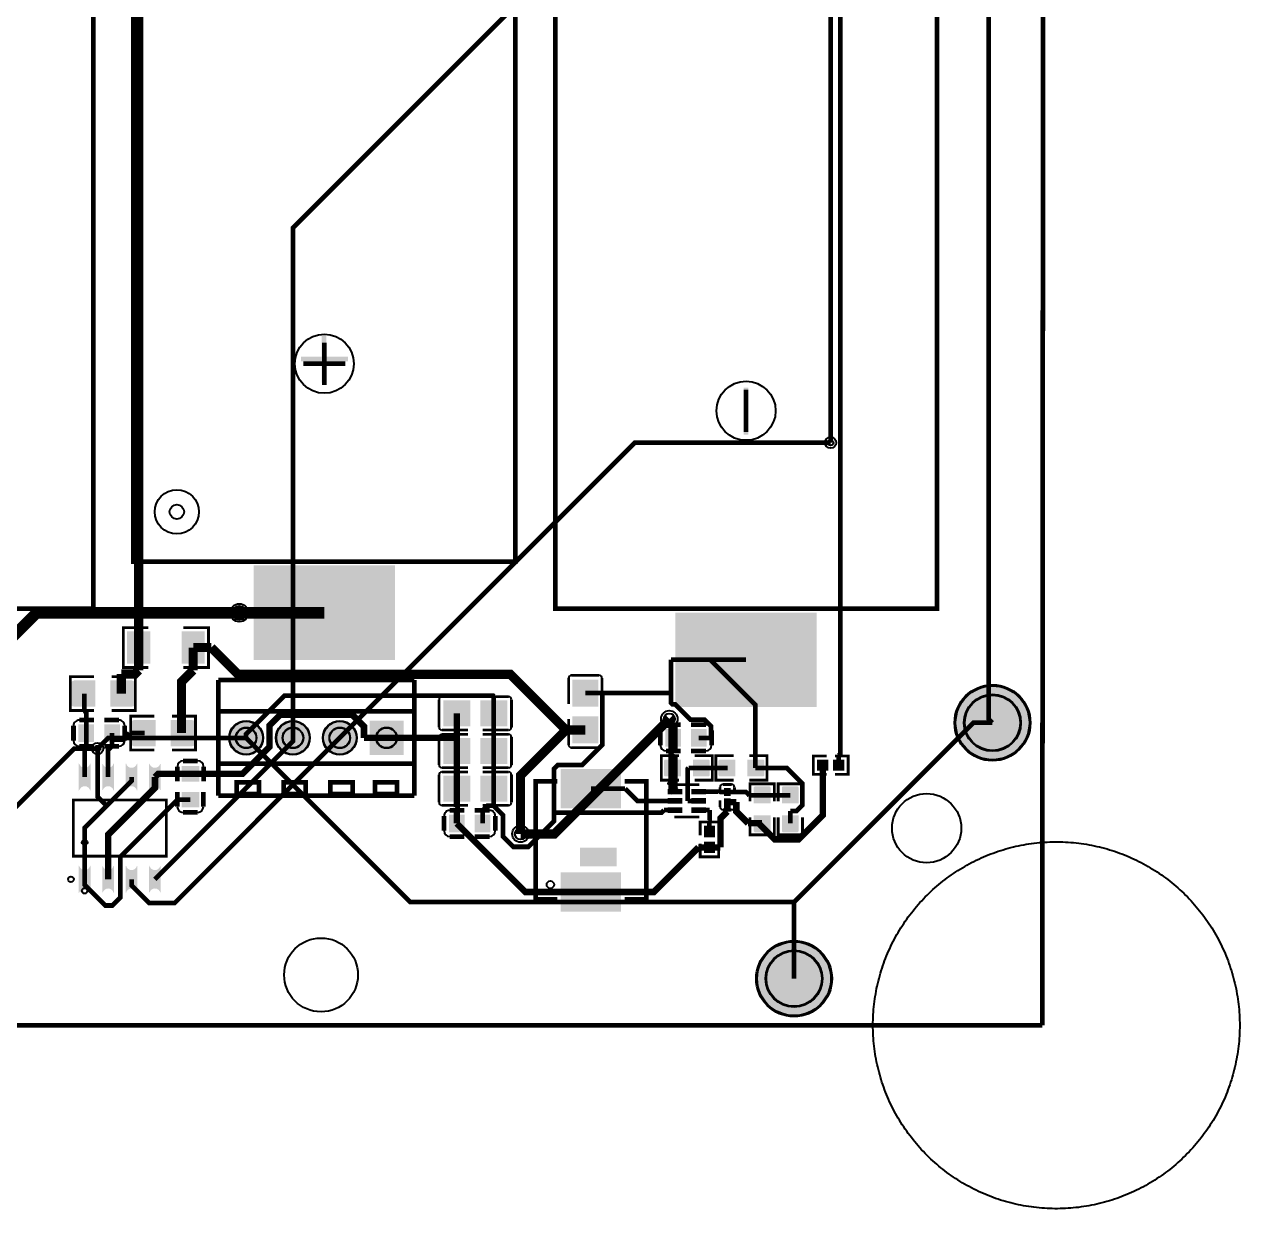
# Model space of a CAD drawing. Header units: millimetres. Extents: x -10 to 89, y -3 to 137.
# Drawn here: x 23.3 to 89.2, y -3.1 to 61.1 of the extents above; entities that cross this region are included whole.
import ezdxf

# ---------------------------------------------------------------- set-up
doc = ezdxf.new("R2010")
doc.units = ezdxf.units.MM
for name, color, linetype, true_color in [('BoardOutLine', 7, 'Continuous', 0xff00ff), ('BottomLayer', 7, 'Continuous', 0x0000ff), ('BottomSolderMaskLayer', 7, 'Continuous', 0xaa00ff), ('Document', 7, 'Continuous', 0xffffff), ('Hole', 7, 'Continuous', 0x222222), ('Multi-Layer', 7, 'Continuous', 0xc0c0c0), ('TopLayer', 7, 'Continuous', 0xff0000), ('TopPasteMaskLayer', 7, 'Continuous', 0x808080), ('TopSilkLayer', 7, 'Continuous', 0xffcc00), ('TopSolderMaskLayer', 7, 'Continuous', 0x800080)]:
    doc.layers.add(name, color=color, linetype=linetype, true_color=true_color)

msp = doc.modelspace()

# ---------------------------------------------------------------- hatches: boundary and pattern name
at = {"layer": 'BottomSolderMaskLayer'}
for points in [[(73.726, 23.256, 1), (77.846, 23.256, 1)], [(34.382, 22.44, 1), (36.232, 22.44, 1)], [(36.922, 22.44, 1), (38.772, 22.44, 1)], [(39.462, 22.44, 1), (41.312, 22.44, 1)], [(43.852, 21.515), (42.002, 21.515), (42.002, 23.365), (43.852, 23.365)], [(62.965, 9.384, 1), (67.085, 9.384, 1)]]:
    msp.add_hatch(color=256, dxfattribs=at).paths.add_polyline_path(points)
at = {"layer": 'Document'}
for points in [[(39.413, 41.702), (39.667, 41.702), (39.667, 44.242), (39.413, 44.242)], [(38.291, 43.106), (38.291, 42.852), (40.831, 42.852), (40.831, 43.106)], [(62.55, 41.425), (62.296, 41.425), (62.296, 38.885), (62.55, 38.885)], [(55.409, 16.481), (53.409, 16.481), (53.409, 15.481), (55.409, 15.481)]]:
    msp.add_hatch(color=256, dxfattribs=at).paths.add_polyline_path(points)
at = {"layer": 'Multi-Layer'}
for points in [[(34.407, 22.44, 1), (36.207, 22.44, 1)], [(36.947, 22.44, 1), (38.747, 22.44, 1)], [(39.487, 22.44, 1), (41.287, 22.44, 1)], [(43.827, 21.54), (42.027, 21.54), (42.027, 23.34), (43.827, 23.34)]]:
    msp.add_hatch(color=256, dxfattribs=at).paths.add_polyline_path(points)
at = {"layer": 'TopLayer'}
for points in [[(43.36, 26.68), (35.74, 26.68), (35.74, 31.76), (43.36, 31.76)], [(58.614, 29.21), (66.234, 29.21), (66.234, 24.13), (58.614, 24.13)], [(30.082, 26.485), (30.082, 28.186), (28.874, 28.186), (28.874, 26.485)], [(31.832, 26.485), (31.832, 28.186), (33.04, 28.186), (33.04, 26.485)], [(27.106, 25.526), (27.106, 24.149), (25.974, 24.149), (25.974, 25.526)], [(27.974, 25.526), (27.974, 24.149), (29.106, 24.149), (29.106, 25.526)], [(54.378, 24.163), (53.028, 24.163), (53.028, 25.573), (54.378, 25.573)], [(47.441, 23.091), (47.441, 24.441), (46.031, 24.441), (46.031, 23.091)], [(48.031, 23.091), (48.031, 24.441), (49.441, 24.441), (49.441, 23.091)], [(26.236, 23.145), (27.036, 23.145), (27.036, 22.245), (26.236, 22.245)], [(27.636, 23.145), (28.436, 23.145), (28.436, 22.245), (27.636, 22.245)], [(30.37, 23.383), (30.37, 22.007), (29.238, 22.007), (29.238, 23.383)], [(31.238, 23.383), (31.238, 22.007), (32.37, 22.007), (32.37, 23.383)], [(54.378, 23.573), (53.028, 23.573), (53.028, 22.163), (54.378, 22.163)], [(58.06, 22.89), (58.86, 22.89), (58.86, 21.99), (58.06, 21.99)], [(59.46, 22.89), (60.26, 22.89), (60.26, 21.99), (59.46, 21.99)], [(47.441, 21.051), (47.441, 22.401), (46.031, 22.401), (46.031, 21.051)], [(48.031, 21.051), (48.031, 22.401), (49.441, 22.401), (49.441, 21.051)], [(58.861, 20.376), (58.861, 21.24), (58.055, 21.24), (58.055, 20.376)], [(59.561, 20.376), (59.561, 21.24), (60.367, 21.24), (60.367, 20.376)], [(61.819, 20.376), (61.819, 21.24), (61.013, 21.24), (61.013, 20.376)], [(62.519, 20.376), (62.519, 21.24), (63.326, 21.24), (63.326, 20.376)], [(66.864, 20.691), (66.864, 21.231), (66.298, 21.231), (66.298, 20.691)], [(67.164, 20.691), (67.164, 21.231), (67.73, 21.231), (67.73, 20.691)], [(26.847, 21.045, -0.785398), (26.259, 21.045), (26.259, 19.588, -0.785398), (26.847, 19.588)], [(28.117, 21.045, -0.785398), (27.529, 21.045), (27.529, 19.588, -0.785398), (28.117, 19.588)], [(29.387, 21.045, -0.785398), (28.799, 21.045), (28.799, 19.588, -0.785398), (29.387, 19.588)], [(30.657, 21.045, -0.785398), (30.069, 21.045), (30.069, 19.588, -0.785398), (30.657, 19.588)], [(32.733, 20.888), (32.733, 20.088), (31.833, 20.088), (31.833, 20.888)], [(55.609, 20.731), (55.609, 18.631), (52.409, 18.631), (52.409, 20.731)], [(47.441, 19.011), (47.441, 20.361), (46.031, 20.361), (46.031, 19.011)], [(48.031, 19.011), (48.031, 20.361), (49.441, 20.361), (49.441, 19.011)], [(32.733, 19.488), (32.733, 18.688), (31.833, 18.688), (31.833, 19.488)], [(58.911, 19.663), (58.911, 19.383), (58.231, 19.383), (58.231, 19.663)], [(58.911, 19.163), (58.911, 18.883), (58.231, 18.883), (58.231, 19.163)], [(60.191, 19.663), (60.191, 19.383), (59.511, 19.383), (59.511, 19.663)], [(60.191, 19.163), (60.191, 18.883), (59.511, 18.883), (59.511, 19.163)], [(61.566, 19.317), (61.242, 19.317), (61.242, 19.685), (61.566, 19.685)], [(61.566, 19.137), (61.242, 19.137), (61.242, 18.769), (61.566, 18.769)], [(63.723, 18.914), (62.859, 18.914), (62.859, 19.72), (63.723, 19.72)], [(64.389, 18.914), (65.253, 18.914), (65.253, 19.72), (64.389, 19.72)], [(58.911, 18.663), (58.911, 18.383), (58.231, 18.383), (58.231, 18.663)], [(60.191, 18.663), (60.191, 18.383), (59.511, 18.383), (59.511, 18.663)], [(46.33, 18.249), (47.13, 18.249), (47.13, 17.349), (46.33, 17.349)], [(47.73, 18.249), (48.53, 18.249), (48.53, 17.349), (47.73, 17.349)], [(63.723, 18.214), (62.859, 18.214), (62.859, 17.408), (63.723, 17.408)], [(64.389, 18.214), (65.253, 18.214), (65.253, 17.408), (64.389, 17.408)], [(60.705, 17.648), (60.705, 17.082), (60.165, 17.082), (60.165, 17.648)], [(60.705, 16.782), (60.705, 16.216), (60.165, 16.216), (60.165, 16.782)], [(26.847, 15.5, -0.785398), (26.259, 15.5), (26.259, 14.043, -0.785398), (26.847, 14.043)], [(28.117, 15.5, -0.785398), (27.529, 15.5), (27.529, 14.043, -0.785398), (28.117, 14.043)], [(29.387, 15.5, -0.785398), (28.799, 15.5), (28.799, 14.043, -0.785398), (29.387, 14.043)], [(30.657, 15.5, -0.785398), (30.069, 15.5), (30.069, 14.043, -0.785398), (30.657, 14.043)], [(55.609, 15.131), (55.609, 13.031), (52.409, 13.031), (52.409, 15.131)]]:
    msp.add_hatch(color=256, dxfattribs=at).paths.add_polyline_path(points)
at = {"layer": 'TopPasteMaskLayer'}
for points in [[(43.36, 26.68), (35.74, 26.68), (35.74, 31.76), (43.36, 31.76)], [(58.614, 29.21), (66.234, 29.21), (66.234, 24.13), (58.614, 24.13)], [(30.082, 26.585), (30.082, 26.947), (29.982, 27.047), (29.771, 27.047), (29.671, 27.147), (29.671, 27.525), (29.771, 27.625), (29.982, 27.625), (30.082, 27.725), (30.082, 28.086), (29.982, 28.186), (28.974, 28.186), (28.874, 28.086), (28.874, 26.585), (28.974, 26.485), (29.982, 26.485)], [(31.832, 26.585), (31.832, 26.947), (31.932, 27.047), (32.143, 27.047), (32.243, 27.147), (32.243, 27.525), (32.143, 27.625), (31.932, 27.625), (31.832, 27.725), (31.832, 28.086), (31.932, 28.186), (32.94, 28.186), (33.04, 28.086), (33.04, 26.585), (32.94, 26.485), (31.932, 26.485)], [(27.09, 25.477), (27.09, 25.057), (26.645, 25.057), (26.645, 24.607), (27.085, 24.607), (27.09, 24.197), (27.04, 24.147), (25.89, 24.147), (25.84, 24.197), (25.84, 25.477), (25.89, 25.527), (27.04, 25.527)], [(29.24, 25.477), (29.24, 24.197), (29.19, 24.147), (28.04, 24.147), (27.99, 24.197), (27.985, 24.607), (28.435, 24.607), (28.435, 25.057), (27.995, 25.057), (27.99, 25.477), (28.04, 25.527), (29.19, 25.527)], [(53.063, 25.573), (54.343, 25.573), (54.393, 25.523), (54.393, 24.373), (54.343, 24.323), (53.933, 24.318), (53.933, 24.768), (53.483, 24.768), (53.483, 24.328), (53.063, 24.323), (53.013, 24.373), (53.013, 25.523)], [(46.031, 23.126), (46.031, 24.406), (46.081, 24.456), (47.231, 24.456), (47.281, 24.406), (47.286, 23.996), (46.836, 23.996), (46.836, 23.546), (47.276, 23.546), (47.281, 23.126), (47.231, 23.076), (46.081, 23.076)], [(49.441, 24.406), (49.441, 23.126), (49.391, 23.076), (48.241, 23.076), (48.191, 23.126), (48.186, 23.536), (48.636, 23.536), (48.636, 23.986), (48.196, 23.986), (48.191, 24.406), (48.241, 24.456), (49.391, 24.456)], [(26.236, 23.145), (27.036, 23.145), (27.036, 22.245), (26.236, 22.245)], [(27.636, 23.145), (28.436, 23.145), (28.436, 22.245), (27.636, 22.245)], [(30.354, 23.335), (30.354, 22.915), (29.909, 22.915), (29.909, 22.465), (30.349, 22.465), (30.354, 22.055), (30.304, 22.005), (29.154, 22.005), (29.104, 22.055), (29.104, 23.335), (29.154, 23.385), (30.304, 23.385)], [(32.504, 23.335), (32.504, 22.055), (32.454, 22.005), (31.304, 22.005), (31.254, 22.055), (31.249, 22.465), (31.699, 22.465), (31.699, 22.915), (31.259, 22.915), (31.254, 23.335), (31.304, 23.385), (32.454, 23.385)], [(54.343, 22.163), (53.063, 22.163), (53.013, 22.213), (53.013, 23.363), (53.063, 23.413), (53.473, 23.418), (53.473, 22.968), (53.923, 22.968), (53.923, 23.408), (54.343, 23.413), (54.393, 23.363), (54.393, 22.213)], [(46.031, 21.086), (46.031, 22.366), (46.081, 22.416), (47.231, 22.416), (47.281, 22.366), (47.286, 21.956), (46.836, 21.956), (46.836, 21.506), (47.276, 21.506), (47.281, 21.086), (47.231, 21.036), (46.081, 21.036)], [(49.441, 22.366), (49.441, 21.086), (49.391, 21.036), (48.241, 21.036), (48.191, 21.086), (48.186, 21.496), (48.636, 21.496), (48.636, 21.946), (48.196, 21.946), (48.191, 22.366), (48.241, 22.416), (49.391, 22.416)], [(58.06, 22.89), (58.86, 22.89), (58.86, 21.99), (58.06, 21.99)], [(59.46, 22.89), (60.26, 22.89), (60.26, 21.99), (59.46, 21.99)], [(58.016, 20.358), (58.816, 20.358), (58.866, 20.408), (58.866, 20.636), (58.496, 20.636), (58.496, 20.966), (58.866, 20.966), (58.866, 21.208), (58.816, 21.258), (58.016, 21.258), (57.966, 21.208), (57.966, 20.408)], [(60.406, 21.258), (59.606, 21.258), (59.556, 21.208), (59.556, 20.98), (59.926, 20.98), (59.926, 20.65), (59.556, 20.65), (59.556, 20.408), (59.606, 20.358), (60.406, 20.358), (60.456, 20.408), (60.456, 21.208)], [(60.974, 20.358), (61.774, 20.358), (61.824, 20.408), (61.824, 20.636), (61.454, 20.636), (61.454, 20.966), (61.824, 20.966), (61.824, 21.208), (61.774, 21.258), (60.974, 21.258), (60.924, 21.208), (60.924, 20.408)], [(63.364, 21.258), (62.564, 21.258), (62.514, 21.208), (62.514, 20.98), (62.884, 20.98), (62.884, 20.65), (62.514, 20.65), (62.514, 20.408), (62.564, 20.358), (63.364, 20.358), (63.414, 20.408), (63.414, 21.208)], [(66.879, 20.731), (66.879, 21.191), (66.839, 21.231), (66.338, 21.231), (66.298, 21.191), (66.298, 20.731), (66.338, 20.691), (66.839, 20.691)], [(67.149, 20.731), (67.149, 21.191), (67.189, 21.231), (67.69, 21.231), (67.73, 21.191), (67.73, 20.731), (67.69, 20.691), (67.189, 20.691)], [(26.847, 21.045, -0.785398), (26.259, 21.045), (26.259, 19.588, -0.785398), (26.847, 19.588)], [(28.117, 21.045, -0.785398), (27.529, 21.045), (27.529, 19.588, -0.785398), (28.117, 19.588)], [(29.387, 21.045, -0.785398), (28.799, 21.045), (28.799, 19.588, -0.785398), (29.387, 19.588)], [(30.657, 21.045, -0.785398), (30.069, 21.045), (30.069, 19.588, -0.785398), (30.657, 19.588)], [(32.733, 20.888), (32.733, 20.088), (31.833, 20.088), (31.833, 20.888)], [(55.609, 20.731), (55.609, 18.631), (52.409, 18.631), (52.409, 20.731)], [(46.031, 19.046), (46.031, 20.326), (46.081, 20.376), (47.231, 20.376), (47.281, 20.326), (47.286, 19.916), (46.836, 19.916), (46.836, 19.466), (47.276, 19.466), (47.281, 19.046), (47.231, 18.996), (46.081, 18.996)], [(49.441, 20.326), (49.441, 19.046), (49.391, 18.996), (48.241, 18.996), (48.191, 19.046), (48.186, 19.456), (48.636, 19.456), (48.636, 19.906), (48.196, 19.906), (48.191, 20.326), (48.241, 20.376), (49.391, 20.376)], [(62.841, 19.759), (62.841, 18.959), (62.891, 18.909), (63.119, 18.909), (63.119, 19.279), (63.449, 19.279), (63.449, 18.909), (63.691, 18.909), (63.741, 18.959), (63.741, 19.759), (63.691, 19.809), (62.891, 19.809)], [(64.371, 19.759), (64.371, 18.959), (64.421, 18.909), (64.649, 18.909), (64.649, 19.279), (64.979, 19.279), (64.979, 18.909), (65.221, 18.909), (65.271, 18.959), (65.271, 19.759), (65.221, 19.809), (64.421, 19.809)], [(32.733, 19.488), (32.733, 18.688), (31.833, 18.688), (31.833, 19.488)], [(58.911, 19.663), (58.911, 19.383), (58.231, 19.383), (58.231, 19.663)], [(58.911, 19.163), (58.911, 18.883), (58.231, 18.883), (58.231, 19.163)], [(60.191, 19.663), (60.191, 19.383), (59.511, 19.383), (59.511, 19.663)], [(60.191, 19.163), (60.191, 18.883), (59.511, 18.883), (59.511, 19.163)], [(61.542, 19.308), (61.266, 19.308), (61.242, 19.332), (61.242, 19.661), (61.266, 19.685), (61.542, 19.685), (61.566, 19.661), (61.566, 19.332)], [(61.542, 19.146), (61.266, 19.146), (61.242, 19.122), (61.242, 18.793), (61.266, 18.769), (61.542, 18.769), (61.566, 18.793), (61.566, 19.122)], [(58.911, 18.663), (58.911, 18.383), (58.231, 18.383), (58.231, 18.663)], [(60.191, 18.663), (60.191, 18.383), (59.511, 18.383), (59.511, 18.663)], [(46.33, 18.249), (47.13, 18.249), (47.13, 17.349), (46.33, 17.349)], [(47.73, 18.249), (48.53, 18.249), (48.53, 17.349), (47.73, 17.349)], [(63.741, 17.369), (63.741, 18.169), (63.691, 18.219), (63.463, 18.219), (63.463, 17.849), (63.133, 17.849), (63.133, 18.219), (62.891, 18.219), (62.841, 18.169), (62.841, 17.369), (62.891, 17.319), (63.691, 17.319)], [(65.271, 17.369), (65.271, 18.169), (65.221, 18.219), (64.993, 18.219), (64.993, 17.849), (64.663, 17.849), (64.663, 18.219), (64.421, 18.219), (64.371, 18.169), (64.371, 17.369), (64.421, 17.319), (65.221, 17.319)], [(60.705, 17.648), (60.705, 17.082), (60.165, 17.082), (60.165, 17.648)], [(60.205, 17.067), (60.665, 17.067), (60.705, 17.107), (60.705, 17.608), (60.665, 17.648), (60.205, 17.648), (60.165, 17.608), (60.165, 17.107), (60.205, 17.067)], [(60.205, 16.797), (60.665, 16.797), (60.705, 16.757), (60.705, 16.256), (60.665, 16.216), (60.205, 16.216), (60.165, 16.256), (60.165, 16.757), (60.205, 16.797)], [(60.705, 16.782), (60.705, 16.216), (60.165, 16.216), (60.165, 16.782)], [(26.847, 15.5, -0.785398), (26.259, 15.5), (26.259, 14.043, -0.785398), (26.847, 14.043)], [(28.117, 15.5, -0.785398), (27.529, 15.5), (27.529, 14.043, -0.785398), (28.117, 14.043)], [(29.387, 15.5, -0.785398), (28.799, 15.5), (28.799, 14.043, -0.785398), (29.387, 14.043)], [(30.657, 15.5, -0.785398), (30.069, 15.5), (30.069, 14.043, -0.785398), (30.657, 14.043)], [(55.609, 15.131), (55.609, 13.031), (52.409, 13.031), (52.409, 15.131)]]:
    msp.add_hatch(color=256, dxfattribs=at).paths.add_polyline_path(points)
at = {"layer": 'TopSilkLayer'}
msp.add_hatch(color=256, dxfattribs=at).paths.add_polyline_path([(55.409, 16.481), (53.409, 16.481), (53.409, 15.481), (55.409, 15.481)])
at = {"layer": 'TopSolderMaskLayer'}
for points in [[(43.386, 26.654), (35.715, 26.654), (35.715, 31.785), (43.386, 31.785)], [(58.589, 29.235), (66.259, 29.235), (66.259, 24.104), (58.589, 24.104)], [(30.107, 26.46), (30.107, 28.212), (28.849, 28.212), (28.849, 26.46)], [(31.807, 26.46), (31.807, 28.212), (33.065, 28.212), (33.065, 26.46)], [(27.132, 25.551), (27.132, 24.123), (25.948, 24.123), (25.948, 25.551)], [(27.948, 25.551), (27.948, 24.123), (29.132, 24.123), (29.132, 25.551)], [(54.402, 24.136), (53.004, 24.136), (53.004, 25.6), (54.402, 25.6)], [(73.726, 23.256, 1), (77.846, 23.256, 1)], [(47.466, 23.066), (47.466, 24.466), (46.006, 24.466), (46.006, 23.066)], [(48.006, 23.066), (48.006, 24.466), (49.466, 24.466), (49.466, 23.066)], [(26.211, 23.17), (27.061, 23.17), (27.061, 22.22), (26.211, 22.22)], [(27.611, 23.17), (28.461, 23.17), (28.461, 22.22), (27.611, 22.22)], [(30.396, 23.409), (30.396, 21.981), (29.212, 21.981), (29.212, 23.409)], [(31.212, 23.409), (31.212, 21.981), (32.396, 21.981), (32.396, 23.409)], [(34.382, 22.44, 1), (36.232, 22.44, 1)], [(36.922, 22.44, 1), (38.772, 22.44, 1)], [(39.462, 22.44, 1), (41.312, 22.44, 1)], [(43.852, 21.515), (42.002, 21.515), (42.002, 23.365), (43.852, 23.365)], [(54.402, 23.6), (53.004, 23.6), (53.004, 22.136), (54.402, 22.136)], [(47.466, 21.026), (47.466, 22.426), (46.006, 22.426), (46.006, 21.026)], [(48.006, 21.026), (48.006, 22.426), (49.466, 22.426), (49.466, 21.026)], [(58.035, 22.915), (58.885, 22.915), (58.885, 21.965), (58.035, 21.965)], [(59.435, 22.915), (60.285, 22.915), (60.285, 21.965), (59.435, 21.965)], [(58.886, 20.351), (58.886, 21.265), (58.029, 21.265), (58.029, 20.351)], [(59.536, 20.351), (59.536, 21.265), (60.393, 21.265), (60.393, 20.351)], [(61.844, 20.351), (61.844, 21.265), (60.987, 21.265), (60.987, 20.351)], [(62.494, 20.351), (62.494, 21.265), (63.351, 21.265), (63.351, 20.351)], [(66.889, 20.666), (66.889, 21.256), (66.273, 21.256), (66.273, 20.666)], [(67.139, 20.666), (67.139, 21.256), (67.755, 21.256), (67.755, 20.666)], [(26.872, 21.063, -0.785398), (26.233, 21.063), (26.233, 19.57, -0.785398), (26.872, 19.57)], [(28.142, 21.063, -0.785398), (27.503, 21.063), (27.503, 19.57, -0.785398), (28.142, 19.57)], [(29.412, 21.063, -0.785398), (28.773, 21.063), (28.773, 19.57, -0.785398), (29.412, 19.57)], [(30.682, 21.063, -0.785398), (30.043, 21.063), (30.043, 19.57, -0.785398), (30.682, 19.57)], [(32.762, 20.911), (32.762, 20.065), (31.804, 20.065), (31.804, 20.911)], [(55.648, 20.748), (55.648, 18.614), (52.37, 18.614), (52.37, 20.748)], [(47.466, 18.986), (47.466, 20.386), (46.006, 20.386), (46.006, 18.986)], [(48.006, 18.986), (48.006, 20.386), (49.466, 20.386), (49.466, 18.986)], [(32.762, 19.511), (32.762, 18.665), (31.804, 18.665), (31.804, 19.511)], [(58.973, 19.674), (58.973, 19.373), (58.169, 19.373), (58.169, 19.674)], [(58.973, 19.173), (58.973, 18.873), (58.169, 18.873), (58.169, 19.173)], [(60.253, 19.674), (60.253, 19.373), (59.449, 19.373), (59.449, 19.674)], [(60.253, 19.173), (60.253, 18.873), (59.449, 18.873), (59.449, 19.173)], [(61.588, 19.288), (61.22, 19.288), (61.22, 19.714), (61.588, 19.714)], [(61.588, 19.166), (61.22, 19.166), (61.22, 18.74), (61.588, 18.74)], [(63.75, 18.89), (62.832, 18.89), (62.832, 19.744), (63.75, 19.744)], [(64.362, 18.89), (65.28, 18.89), (65.28, 19.744), (64.362, 19.744)], [(58.973, 18.674), (58.973, 18.373), (58.169, 18.373), (58.169, 18.674)], [(60.253, 18.674), (60.253, 18.373), (59.449, 18.373), (59.449, 18.674)], [(46.305, 18.274), (47.155, 18.274), (47.155, 17.324), (46.305, 17.324)], [(47.705, 18.274), (48.555, 18.274), (48.555, 17.324), (47.705, 17.324)], [(63.75, 18.238), (62.832, 18.238), (62.832, 17.384), (63.75, 17.384)], [(64.362, 18.238), (65.28, 18.238), (65.28, 17.384), (64.362, 17.384)], [(60.729, 17.674), (60.729, 17.055), (60.141, 17.055), (60.141, 17.674)], [(60.729, 16.809), (60.729, 16.19), (60.141, 16.19), (60.141, 16.809)], [(26.872, 15.518, -0.785398), (26.233, 15.518), (26.233, 14.025, -0.785398), (26.872, 14.025)], [(28.142, 15.518, -0.785398), (27.503, 15.518), (27.503, 14.025, -0.785398), (28.142, 14.025)], [(29.412, 15.518, -0.785398), (28.773, 15.518), (28.773, 14.025, -0.785398), (29.412, 14.025)], [(30.682, 15.518, -0.785398), (30.043, 15.518), (30.043, 14.025, -0.785398), (30.682, 14.025)], [(55.648, 15.148), (55.648, 13.014), (52.37, 13.014), (52.37, 15.148)], [(62.965, 9.384, 1), (67.085, 9.384, 1)]]:
    msp.add_hatch(color=256, dxfattribs=at).paths.add_polyline_path(points)

# ---------------------------------------------------------------- linework, layer by layer
at = {"layer": 'BoardOutLine', "const_width": 0.254}
for points in [[(78.486, 6.858), (0.254, 6.858), (0.102, 136.782)], [(78.591, 136.68), (78.486, 6.858)]]:
    msp.add_lwpolyline(points, dxfattribs=at)
at = {"layer": 'BottomLayer'}
for points, const_width in [([(37.847, 22.44), (37.847, 50.089), (71.93, 84.172)], 0.254), ([(67.006, 38.443), (56.39, 38.443), (40.387, 22.44)], 0.254), ([(21.197, 26.47), (23.948, 29.22), (34.939, 29.22)], 0.62), ([(50.19, 17.229), (52.021, 17.229), (58.26, 23.467)], 0.5), ([(75.786, 23.256), (74.749, 23.256), (65.025, 13.532)], 0.254), ([(35.307, 22.44), (27.829, 22.44), (27.251, 21.861)], 0.254), ([(35.307, 22.44), (44.215, 13.532), (65.025, 13.532)], 0.254), ([(27.251, 21.861), (25.993, 21.861), (15.498, 11.367)], 0.254), ([(65.025, 13.532), (65.025, 9.384)], 0.254)]:
    msp.add_lwpolyline(points, dxfattribs=dict(at, const_width=const_width))
at = {"layer": 'BottomSolderMaskLayer'}
for centre, radius in [((75.786, 23.256), 2.06), ((75.786, 23.256), 1.545), ((35.307, 22.44), 0.925), ((37.847, 22.44), 0.925), ((40.387, 22.44), 0.925), ((35.307, 22.44), 0.566), ((37.847, 22.44), 0.566), ((40.387, 22.44), 0.566), ((42.927, 22.44), 0.566), ((65.025, 9.384), 2.06), ((65.025, 9.384), 1.545)]:
    msp.add_circle(centre, radius, dxfattribs=at)
at = {"layer": 'Document'}
for centre, radius in [((31.55, 34.693), 0.393), ((51.809, 14.481), 0.2), ((26.553, 14.144), 0.15)]:
    msp.add_circle(centre, radius, dxfattribs=at)
for centre in [(58.261, 19.973), (58.449, 19.531)]:
    msp.add_arc(centre, 0.0749, 359.92543, 354.82977, dxfattribs=at)
at = {"layer": 'Hole'}
for centre, radius in [((67.006, 38.443), 0.153), ((34.939, 29.22), 0.375), ((58.26, 23.467), 0.3), ((27.251, 21.862), 0.153), ((50.19, 17.229), 0.3)]:
    msp.add_circle(centre, radius, dxfattribs=at)
at = {"layer": 'Multi-Layer'}
msp.add_lwpolyline([(69.304, 7.004), (69.307, 7.147), (69.312, 7.289), (69.32, 7.432), (69.329, 7.574), (69.34, 7.716), (69.353, 7.858), (69.369, 8), (69.386, 8.142), (69.406, 8.283), (69.427, 8.424), (69.451, 8.565), (69.476, 8.705), (69.504, 8.845), (69.533, 8.985), (69.565, 9.124), (69.598, 9.263), (69.634, 9.401), (69.671, 9.538), (69.71, 9.676), (69.752, 9.812), (69.795, 9.948), (69.841, 10.083), (69.888, 10.218), (69.937, 10.352), (69.988, 10.485), (70.041, 10.617), (70.096, 10.749), (70.153, 10.88), (70.211, 11.01), (70.272, 11.139), (70.334, 11.268), (70.398, 11.395), (70.464, 11.522), (70.532, 11.647), (70.602, 11.772), (70.673, 11.895), (70.746, 12.018), (70.821, 12.139), (70.898, 12.259), (70.976, 12.379), (71.056, 12.497), (71.138, 12.614), (71.221, 12.729), (71.306, 12.844), (71.393, 12.957), (71.481, 13.069), (71.571, 13.18), (71.663, 13.29), (71.756, 13.398), (71.85, 13.505), (71.946, 13.61), (72.044, 13.714), (72.143, 13.817), (72.244, 13.918), (72.346, 14.018), (72.449, 14.116), (72.554, 14.213), (72.66, 14.308), (72.767, 14.402), (72.876, 14.494), (72.987, 14.584), (73.098, 14.673), (73.211, 14.761), (73.325, 14.847), (73.44, 14.931), (73.556, 15.013), (73.674, 15.094), (73.793, 15.173), (73.913, 15.251), (74.033, 15.326), (74.155, 15.4), (74.279, 15.472), (74.403, 15.543), (74.528, 15.611), (74.654, 15.678), (74.781, 15.743), (74.909, 15.806), (75.037, 15.868), (75.167, 15.927), (75.298, 15.985), (75.429, 16.041), (75.561, 16.094), (75.694, 16.146), (75.828, 16.196), (75.962, 16.245), (76.097, 16.291), (76.233, 16.335), (76.369, 16.377), (76.506, 16.418), (76.643, 16.456), (76.781, 16.492), (76.919, 16.527), (77.058, 16.559), (77.198, 16.589), (77.338, 16.618), (77.478, 16.644), (77.618, 16.669), (77.759, 16.691), (77.9, 16.711), (78.042, 16.73), (78.184, 16.746), (78.326, 16.76), (78.468, 16.772), (78.61, 16.783), (78.752, 16.791), (78.895, 16.797), (79.038, 16.801), (79.18, 16.803), (79.323, 16.803), (79.466, 16.801), (79.608, 16.797), (79.751, 16.79), (79.893, 16.782), (80.035, 16.772), (80.178, 16.76), (80.319, 16.745), (80.461, 16.729), (80.603, 16.71), (80.744, 16.69), (80.885, 16.668), (81.025, 16.643), (81.165, 16.617), (81.305, 16.588), (81.445, 16.558), (81.584, 16.525), (81.722, 16.491), (81.86, 16.454), (81.997, 16.416), (82.134, 16.375), (82.27, 16.333), (82.406, 16.289), (82.541, 16.242), (82.675, 16.194), (82.809, 16.144), (82.942, 16.092), (83.074, 16.038), (83.205, 15.982), (83.335, 15.924), (83.465, 15.865), (83.594, 15.803), (83.722, 15.74), (83.849, 15.675), (83.975, 15.608), (84.1, 15.54), (84.224, 15.469), (84.347, 15.397), (84.469, 15.323), (84.59, 15.247), (84.709, 15.17), (84.828, 15.09), (84.946, 15.009), (85.062, 14.927), (85.177, 14.843), (85.291, 14.757), (85.404, 14.669), (85.515, 14.58), (85.625, 14.49), (85.734, 14.397), (85.841, 14.303), (85.948, 14.208), (86.052, 14.111), (86.156, 14.013), (86.258, 13.913), (86.358, 13.812), (86.457, 13.709), (86.555, 13.605), (86.651, 13.499), (86.745, 13.393), (86.838, 13.284), (86.93, 13.175), (87.019, 13.064), (87.108, 12.952), (87.194, 12.839), (87.279, 12.724), (87.363, 12.608), (87.444, 12.491), (87.524, 12.373), (87.602, 12.254), (87.679, 12.133), (87.754, 12.012), (87.827, 11.889), (87.898, 11.766), (87.968, 11.641), (88.035, 11.516), (88.101, 11.389), (88.165, 11.262), (88.228, 11.133), (88.288, 11.004), (88.347, 10.874), (88.403, 10.743), (88.458, 10.611), (88.511, 10.479), (88.562, 10.345), (88.611, 10.212), (88.658, 10.077), (88.703, 9.942), (88.747, 9.806), (88.788, 9.669), (88.827, 9.532), (88.865, 9.394), (88.9, 9.256), (88.933, 9.117), (88.965, 8.978), (88.994, 8.839), (89.022, 8.699), (89.047, 8.558), (89.07, 8.417), (89.092, 8.276), (89.111, 8.135), (89.128, 7.993), (89.144, 7.852), (89.157, 7.71), (89.168, 7.567), (89.177, 7.425), (89.184, 7.282), (89.189, 7.14), (89.192, 6.997), (89.193, 6.855), (89.192, 6.712), (89.189, 6.569), (89.184, 6.427), (89.177, 6.284), (89.168, 6.142), (89.156, 6), (89.143, 5.858), (89.128, 5.716), (89.11, 5.574), (89.091, 5.433), (89.069, 5.292), (89.046, 5.151), (89.02, 5.011), (88.993, 4.871), (88.963, 4.731), (88.932, 4.592), (88.898, 4.453), (88.863, 4.315), (88.825, 4.177), (88.786, 4.04), (88.745, 3.904), (88.701, 3.768), (88.656, 3.633), (88.609, 3.498), (88.559, 3.364), (88.508, 3.231), (88.455, 3.098), (88.401, 2.967), (88.344, 2.836), (88.285, 2.706), (88.225, 2.577), (88.162, 2.448), (88.098, 2.321), (88.032, 2.194), (87.964, 2.069), (87.895, 1.944), (87.823, 1.821), (87.75, 1.698), (87.675, 1.577), (87.599, 1.457), (87.52, 1.337), (87.44, 1.219), (87.359, 1.102), (87.275, 0.987), (87.19, 0.872), (87.103, 0.759), (87.015, 0.647), (86.925, 0.536), (86.834, 0.426), (86.741, 0.318), (86.646, 0.211), (86.55, 0.106), (86.452, 0.002), (86.353, -0.101), (86.253, -0.202), (86.151, -0.302), (86.047, -0.4), (85.943, -0.497), (85.836, -0.592), (85.729, -0.686), (85.62, -0.778), (85.51, -0.869), (85.398, -0.958), (85.286, -1.045), (85.172, -1.131), (85.056, -1.215), (84.94, -1.297), (84.822, -1.378), (84.704, -1.457), (84.584, -1.535), (84.463, -1.61), (84.341, -1.684), (84.218, -1.757), (84.094, -1.827), (83.969, -1.896), (83.843, -1.962), (83.716, -2.027), (83.588, -2.091), (83.459, -2.152), (83.329, -2.211), (83.199, -2.269), (83.067, -2.325), (82.935, -2.379), (82.802, -2.43), (82.669, -2.48), (82.534, -2.529), (82.399, -2.575), (82.264, -2.619), (82.128, -2.661), (81.991, -2.702), (81.853, -2.74), (81.715, -2.776), (81.577, -2.811), (81.438, -2.843), (81.299, -2.874), (81.159, -2.902), (81.019, -2.928), (80.878, -2.953), (80.737, -2.975), (80.596, -2.995), (80.454, -3.014), (80.313, -3.03), (80.171, -3.044), (80.029, -3.057), (79.886, -3.067), (79.744, -3.075), (79.601, -3.081), (79.459, -3.085), (79.316, -3.087), (79.173, -3.087), (79.031, -3.085), (78.888, -3.081), (78.746, -3.075), (78.603, -3.066), (78.461, -3.056), (78.319, -3.044), (78.177, -3.029), (78.035, -3.013), (77.894, -2.995), (77.753, -2.974), (77.612, -2.952), (77.471, -2.927), (77.331, -2.901), (77.191, -2.872), (77.052, -2.842), (76.913, -2.809), (76.774, -2.775), (76.636, -2.738), (76.499, -2.7), (76.362, -2.659), (76.226, -2.617), (76.09, -2.573), (75.955, -2.526), (75.821, -2.478), (75.688, -2.428), (75.555, -2.376), (75.423, -2.322), (75.291, -2.266), (75.161, -2.209), (75.031, -2.149), (74.903, -2.088), (74.775, -2.024), (74.648, -1.959), (74.522, -1.892), (74.397, -1.824), (74.273, -1.753), (74.15, -1.681), (74.028, -1.607), (73.907, -1.531), (73.787, -1.454), (73.668, -1.374), (73.551, -1.294), (73.434, -1.211), (73.319, -1.127), (73.205, -1.041), (73.093, -0.953), (72.981, -0.864), (72.871, -0.774), (72.762, -0.681), (72.655, -0.588), (72.549, -0.492), (72.444, -0.395), (72.341, -0.297), (72.239, -0.197), (72.138, -0.096), (72.039, 0.007), (71.942, 0.111), (71.846, 0.216), (71.751, 0.323), (71.658, 0.432), (71.567, 0.541), (71.477, 0.652), (71.389, 0.764), (71.302, 0.877), (71.217, 0.992), (71.134, 1.108), (71.052, 1.225), (70.972, 1.343), (70.894, 1.462), (70.817, 1.583), (70.743, 1.704), (70.67, 1.827), (70.598, 1.95), (70.529, 2.075), (70.461, 2.2), (70.395, 2.327), (70.331, 2.454), (70.269, 2.583), (70.208, 2.712), (70.15, 2.842), (70.093, 2.973), (70.038, 3.105), (69.986, 3.237), (69.935, 3.37), (69.885, 3.504), (69.838, 3.639), (69.793, 3.774), (69.75, 3.91), (69.709, 4.047), (69.669, 4.184), (69.632, 4.322), (69.596, 4.46), (69.563, 4.599), (69.532, 4.738), (69.502, 4.877), (69.475, 5.017), (69.449, 5.158), (69.426, 5.298), (69.405, 5.44), (69.385, 5.581), (69.368, 5.723), (69.353, 5.864), (69.34, 6.006), (69.328, 6.149), (69.319, 6.291), (69.312, 6.433), (69.307, 6.576), (69.304, 6.719), (69.303, 6.861), (69.304, 7.004)], close=True, dxfattribs=at)
for centre, radius in [((67.006, 38.443), 0.305), ((31.55, 34.693), 1.2), ((34.939, 29.22), 0.49), ((75.786, 23.256), 2), ((75.786, 23.256), 1.5), ((58.26, 23.467), 0.45), ((35.307, 22.44), 0.9), ((37.847, 22.44), 0.9), ((40.387, 22.44), 0.9), ((35.307, 22.44), 0.55), ((37.847, 22.44), 0.55), ((40.387, 22.44), 0.55), ((42.927, 22.44), 0.55), ((27.251, 21.862), 0.305), ((72.216, 17.544), 1.875), ((50.19, 17.229), 0.45), ((39.372, 9.588), 2), ((65.025, 9.384), 2), ((65.025, 9.384), 1.5)]:
    msp.add_circle(centre, radius, dxfattribs=at)
at = {"layer": 'TopLayer'}
for points, const_width in [([(67.447, 21.486), (67.54, 21.579), (67.54, 104.973), (69.253, 106.686), (69.253, 119.488), (69.888, 120.123)], 0.254), ([(31.642, 119.021), (29.478, 116.857), (29.478, 27.336)], 0.5), ([(68.618, 114.579), (68.618, 107.955), (67.006, 106.344), (67.006, 38.443)], 0.254), ([(75.786, 23.256), (75.582, 23.46), (75.582, 63.393)], 0.254), ([(39.551, 29.22), (34.939, 29.22)], 0.62), ([(29.478, 27.228), (29.478, 27.336)], 0.5), ([(29.478, 27.228), (29.478, 26.108)], 0.5), ([(32.436, 27.336), (33.417, 27.336)], 0.5), ([(32.436, 27.336), (32.436, 26.108)], 0.5), ([(52.651, 22.868), (49.64, 25.879), (34.874, 25.879), (33.417, 27.336)], 0.5), ([(58.359, 24.868), (58.359, 26.67)], 0.254), ([(60.478, 26.67), (58.359, 26.67)], 0.254), ([(62.424, 26.67), (60.478, 26.67)], 0.254), ([(60.478, 26.67), (62.922, 24.226), (62.922, 20.808)], 0.254), ([(29.478, 26.108), (29.273, 25.903), (28.54, 25.903)], 0.5), ([(28.54, 24.837), (28.54, 25.903)], 0.5), ([(31.804, 22.695), (31.804, 25.476), (32.436, 26.108)], 0.5), ([(26.54, 24.837), (26.54, 23.894)], 0.254), ([(35.307, 22.44), (35.307, 22.649), (37.377, 24.719), (48.713, 24.719), (48.736, 24.695)], 0.254), ([(48.736, 23.766), (48.736, 24.695)], 0.254), ([(52.013, 18.387), (52.013, 20.771), (52.202, 20.96), (53.529, 20.96), (54.633, 22.063), (54.633, 24.868)], 0.254), ([(53.703, 24.868), (54.633, 24.868)], 0.254), ([(54.633, 24.868), (58.359, 24.868)], 0.254), ([(60.515, 22.44), (60.515, 23.084), (60.177, 23.421), (59.414, 23.421), (58.585, 24.251), (58.433, 24.251), (58.359, 24.325), (58.359, 24.868)], 0.254), ([(26.636, 22.695), (26.636, 23.798), (26.54, 23.894)], 0.254), ([(41.701, 22.44), (41.701, 23.053), (41.057, 23.697), (37.162, 23.697), (36.577, 23.112), (36.577, 21.957), (35.108, 20.488), (32.283, 20.488)], 0.35), ([(46.736, 23.766), (46.736, 22.44)], 0.35), ([(48.736, 23.766), (48.736, 21.726)], 0.254), ([(52.651, 22.868), (50.19, 20.407), (50.19, 17.229)], 0.5), ([(53.703, 22.868), (52.651, 22.868)], 0.5), ([(58.46, 23.267), (58.26, 23.467)], 0.5), ([(58.46, 22.44), (58.46, 23.267)], 0.5), ([(26.636, 22.343), (26.636, 22.695)], 0.254), ([(26.636, 22.343), (26.636, 21.991)], 0.254), ([(28.036, 22.695), (28.036, 22.343)], 0.254), ([(28.036, 22.343), (28.631, 22.343), (28.983, 22.695)], 0.254), ([(28.036, 22.343), (28.036, 21.991)], 0.254), ([(29.804, 22.695), (28.983, 22.695)], 0.254), ([(29.093, 14.772), (29.093, 14.435), (30.048, 13.48), (31.427, 13.48), (40.387, 22.44)], 0.254), ([(30.363, 14.772), (37.847, 22.256), (37.847, 22.44)], 0.254), ([(42.927, 22.44), (41.701, 22.44)], 0.35), ([(46.736, 22.44), (42.927, 22.44)], 0.35), ([(46.736, 22.44), (46.736, 21.726)], 0.35), ([(58.46, 22.44), (58.46, 21.613)], 0.5), ([(59.86, 22.44), (60.515, 22.44)], 0.254), ([(26.553, 20.316), (26.553, 21.907), (26.636, 21.991)], 0.254), ([(27.74, 18.753), (27.251, 19.242), (27.251, 21.861)], 0.254), ([(27.823, 20.316), (27.823, 21.777), (28.036, 21.991)], 0.254), ([(46.736, 21.726), (46.736, 19.686)], 0.35), ([(48.736, 21.726), (48.736, 19.686)], 0.254), ([(58.46, 21.613), (58.458, 21.61), (58.458, 20.808)], 0.5), ([(63.102, 17.811), (63.973, 16.939), (65.278, 16.939), (66.581, 18.243), (66.581, 20.961)], 0.35), ([(67.447, 20.961), (67.447, 21.486)], 0.254), ([(29.093, 20.316), (29.093, 20.105), (27.74, 18.753)], 0.254), ([(30.363, 20.316), (30.363, 19.726), (27.823, 17.186), (27.823, 14.772)], 0.35), ([(32.283, 20.488), (30.534, 20.488), (30.363, 20.316)], 0.35), ([(58.571, 19.533), (58.458, 19.647), (58.458, 20.808)], 0.5), ([(59.256, 19.023), (59.256, 20.758), (59.306, 20.808)], 0.254), ([(59.635, 20.808), (59.306, 20.808)], 0.254), ([(59.635, 20.808), (59.964, 20.808)], 0.254), ([(59.964, 20.808), (61.416, 20.808)], 0.254), ([(62.922, 20.808), (64.631, 20.808), (65.482, 19.957), (65.482, 18.801), (65.15, 18.469), (64.821, 18.469)], 0.254), ([(46.73, 18.575), (46.736, 18.581), (46.736, 19.686)], 0.35), ([(48.736, 19.686), (48.736, 19.081)], 0.254), ([(54.009, 19.681), (55.864, 19.681)], 0.254), ([(58.571, 19.023), (56.521, 19.023), (55.864, 19.681)], 0.254), ([(58.497, 19.584), (58.497, 19.574)], 0.5), ([(26.553, 14.772), (26.553, 14.47), (27.672, 13.35), (28.047, 13.35), (28.492, 13.795), (28.492, 16.002), (31.579, 19.088)], 0.254), ([(32.283, 19.088), (31.579, 19.088)], 0.254), ([(48.736, 19.081), (48.736, 18.756)], 0.254), ([(59.851, 19.023), (59.256, 19.023)], 0.254), ([(59.851, 19.523), (60.965, 19.523), (60.987, 19.501)], 0.254), ([(61.196, 19.501), (60.987, 19.501)], 0.254), ([(61.196, 19.501), (61.404, 19.501)], 0.254), ([(61.404, 18.953), (61.891, 18.953)], 0.35), ([(61.404, 18.953), (61.404, 18.443)], 0.35), ([(61.404, 19.501), (62.421, 19.501), (62.604, 19.317)], 0.254), ([(62.533, 17.811), (61.891, 18.453), (61.891, 18.953)], 0.35), ([(63.291, 19.317), (62.604, 19.317)], 0.254), ([(64.821, 19.317), (63.291, 19.317)], 0.254), ([(27.74, 18.753), (26.553, 17.565), (26.553, 14.772)], 0.254), ([(46.73, 18.187), (46.73, 18.575)], 0.35), ([(48.13, 18.504), (48.383, 18.756), (48.736, 18.756)], 0.254), ([(48.13, 17.799), (48.13, 18.504)], 0.254), ([(48.736, 18.756), (49.247, 18.246), (49.247, 17.084), (49.799, 16.531), (50.615, 16.531), (52.013, 17.929), (52.013, 18.387)], 0.254), ([(57.976, 18.523), (57.84, 18.387), (52.013, 18.387)], 0.254), ([(58.571, 18.523), (57.976, 18.523)], 0.254), ([(59.851, 18.523), (60.445, 18.523)], 0.254), ([(60.445, 18.523), (60.445, 17.913), (60.435, 17.902)], 0.254), ([(61.031, 16.499), (61.031, 18.07), (61.404, 18.443)], 0.35), ([(64.821, 17.811), (64.821, 18.469)], 0.254), ([(46.73, 18.187), (46.73, 17.799)], 0.35), ([(46.73, 17.799), (50.448, 14.081), (54.009, 14.081)], 0.35), ([(60.435, 17.365), (60.435, 17.902)], 0.254), ([(63.102, 17.811), (62.533, 17.811)], 0.35), ([(63.291, 17.811), (63.102, 17.811)], 0.35), ([(54.009, 14.081), (57.421, 14.081), (59.839, 16.499)], 0.35), ([(60.137, 16.499), (59.839, 16.499)], 0.35), ([(60.137, 16.499), (60.435, 16.499)], 0.35), ([(60.435, 16.499), (61.031, 16.499)], 0.35)]:
    msp.add_lwpolyline(points, dxfattribs=dict(at, const_width=const_width))
at = {"layer": 'TopSilkLayer'}
for points, const_width in [([(49.901, 31.988), (29.2, 31.988), (29.2, 109.078), (49.901, 109.078), (49.901, 31.988)], 0.254), ([(6.326, 106.528), (27.028, 106.528), (27.028, 29.438), (6.326, 29.438), (6.326, 106.528)], 0.254), ([(52.073, 106.528), (72.775, 106.528), (72.775, 29.438), (52.073, 29.438), (52.073, 106.528)], 0.254), ([(36.005, 19.392), (34.799, 19.392), (34.799, 20.027), (36.005, 20.027), (36.005, 19.392)], 0.254), ([(38.545, 19.392), (37.339, 19.392), (37.339, 20.027), (38.545, 20.027), (38.545, 19.392)], 0.254), ([(41.085, 19.392), (39.879, 19.392), (39.879, 20.027), (41.085, 20.027), (41.085, 19.392)], 0.254), ([(43.499, 19.392), (42.292, 19.392), (42.292, 20.027), (43.499, 20.027), (43.499, 19.392)], 0.254), ([(25.932, 16.023), (25.932, 19.065), (30.984, 19.065), (30.984, 16.023), (25.932, 16.023)], 0.152)]:
    msp.add_lwpolyline(points, close=True, dxfattribs=dict(at, const_width=const_width))
for points, const_width in [([(39.55, 41.577), (39.55, 43.863)], 0.254), ([(38.407, 42.72), (40.693, 42.72)], 0.254), ([(62.424, 41.313), (62.424, 39.027)], 0.254), ([(30.006, 26.257), (28.646, 26.257), (28.646, 28.415), (30.006, 28.415)], 0.152), ([(31.908, 26.257), (33.268, 26.257), (33.268, 28.415), (31.908, 28.415)], 0.152), ([(27.064, 25.754), (25.779, 25.754), (25.779, 23.92), (27.064, 23.92)], 0.152), ([(28.016, 25.754), (29.301, 25.754), (29.301, 23.92), (28.016, 23.92)], 0.152), ([(33.797, 19.301), (33.797, 25.58)], 0.254), ([(33.797, 25.58), (44.437, 25.58)], 0.254), ([(44.437, 19.301), (44.437, 25.58)], 0.254), ([(52.799, 25.679), (52.799, 24.269)], 0.152), ([(54.454, 25.832), (52.952, 25.832)], 0.152), ([(54.607, 24.269), (54.607, 25.679)], 0.152), ([(45.772, 23.015), (45.772, 24.517)], 0.152), ([(45.925, 24.67), (47.335, 24.67)], 0.152), ([(49.547, 24.67), (48.137, 24.67)], 0.152), ([(49.7, 23.015), (49.7, 24.517)], 0.152), ([(33.797, 23.883), (44.437, 23.883)], 0.254), ([(25.946, 22.295), (25.946, 23.095)], 0.254), ([(27.056, 23.405), (26.256, 23.405)], 0.254), ([(27.616, 23.405), (28.416, 23.405)], 0.254), ([(28.726, 23.095), (28.726, 22.295)], 0.254), ([(30.328, 23.612), (29.043, 23.612), (29.043, 21.778), (30.328, 21.778)], 0.152), ([(31.28, 23.612), (32.565, 23.612), (32.565, 21.778), (31.28, 21.778)], 0.152), ([(52.799, 22.057), (52.799, 23.467)], 0.152), ([(54.607, 23.467), (54.607, 22.057)], 0.152), ([(58.88, 23.15), (58.08, 23.15)], 0.254), ([(59.44, 23.15), (60.24, 23.15)], 0.254), ([(45.772, 20.975), (45.772, 22.477)], 0.152), ([(47.335, 22.862), (45.925, 22.862)], 0.152), ([(45.925, 22.63), (47.335, 22.63)], 0.152), ([(48.137, 22.862), (49.547, 22.862)], 0.152), ([(49.547, 22.63), (48.137, 22.63)], 0.152), ([(49.7, 20.975), (49.7, 22.477)], 0.152), ([(57.77, 22.04), (57.77, 22.84)], 0.254), ([(60.55, 22.84), (60.55, 22.04)], 0.254), ([(27.056, 21.985), (26.256, 21.985)], 0.254), ([(27.616, 21.985), (28.416, 21.985)], 0.254), ([(54.454, 21.904), (52.952, 21.904)], 0.152), ([(58.88, 21.73), (58.08, 21.73)], 0.254), ([(59.44, 21.73), (60.24, 21.73)], 0.254), ([(32.689, 21.193), (31.889, 21.193)], 0.254), ([(33.797, 21.045), (44.437, 21.045)], 0.254), ([(58.785, 20.147), (57.826, 20.147), (57.826, 21.469), (58.785, 21.469)], 0.152), ([(59.637, 20.147), (60.596, 20.147), (60.596, 21.469), (59.637, 21.469)], 0.152), ([(61.743, 20.147), (60.784, 20.147), (60.784, 21.469), (61.743, 21.469)], 0.152), ([(62.595, 20.147), (63.554, 20.147), (63.554, 21.469), (62.595, 21.469)], 0.152), ([(66.788, 20.462), (66.07, 20.462), (66.07, 21.46), (66.788, 21.46)], 0.152), ([(67.24, 20.462), (67.958, 20.462), (67.958, 21.46), (67.24, 21.46)], 0.152), ([(31.579, 20.084), (31.579, 20.884)], 0.254), ([(32.998, 20.084), (32.998, 20.884)], 0.254), ([(45.772, 18.935), (45.772, 20.437)], 0.152), ([(47.335, 20.822), (45.925, 20.822)], 0.152), ([(45.925, 20.59), (47.335, 20.59)], 0.152), ([(48.137, 20.822), (49.547, 20.822)], 0.152), ([(49.547, 20.59), (48.137, 20.59)], 0.152), ([(49.7, 18.935), (49.7, 20.437)], 0.152), ([(52.178, 13.681), (51.009, 13.681), (51.009, 20.081), (52.178, 20.081)], 0.254), ([(55.84, 20.081), (55.909, 20.081)], 0.254), ([(55.84, 20.081), (57.009, 20.081), (57.009, 13.681), (55.84, 13.681)], 0.254), ([(58.535, 19.899), (59.887, 19.899)], 0.152), ([(61.013, 19.762), (61.013, 19.393)], 0.152), ([(61.642, 19.914), (61.166, 19.914)], 0.152), ([(61.795, 19.393), (61.795, 19.762)], 0.152), ([(63.952, 18.99), (63.952, 19.949), (62.63, 19.949), (62.63, 18.99)], 0.152), ([(64.16, 18.99), (64.16, 19.949), (65.482, 19.949), (65.482, 18.99)], 0.152), ([(31.573, 19.508), (31.573, 18.708)], 0.254), ([(32.993, 19.508), (32.993, 18.708)], 0.254), ([(33.797, 19.301), (44.437, 19.301)], 0.254), ([(61.013, 18.692), (61.013, 19.061)], 0.152), ([(61.795, 19.061), (61.795, 18.692)], 0.152), ([(32.683, 18.398), (31.883, 18.398)], 0.254), ([(47.335, 18.782), (45.925, 18.782)], 0.152), ([(47.15, 18.509), (46.35, 18.509)], 0.254), ([(47.71, 18.509), (48.51, 18.509)], 0.254), ([(48.137, 18.782), (49.547, 18.782)], 0.152), ([(61.642, 18.54), (61.166, 18.54)], 0.152), ([(46.04, 17.399), (46.04, 18.199)], 0.254), ([(48.82, 18.199), (48.82, 17.399)], 0.254), ([(58.535, 18.147), (59.887, 18.147)], 0.152), ([(59.936, 17.158), (59.936, 17.876), (60.934, 17.876), (60.934, 17.158)], 0.152), ([(63.952, 18.138), (63.952, 17.179), (62.63, 17.179), (62.63, 18.138)], 0.152), ([(64.16, 18.138), (64.16, 17.179), (65.482, 17.179), (65.482, 18.138)], 0.152), ([(47.15, 17.089), (46.35, 17.089)], 0.254), ([(47.71, 17.089), (48.51, 17.089)], 0.254), ([(59.936, 16.706), (59.936, 15.988), (60.934, 15.988), (60.934, 16.706)], 0.152)]:
    msp.add_lwpolyline(points, dxfattribs=dict(at, const_width=const_width))
for centre, radius in [((39.55, 42.72), 1.6), ((62.424, 40.17), 1.6), ((26.553, 16.775), 0.15), ((25.806, 14.771), 0.15), ((51.809, 14.481), 0.2)]:
    msp.add_circle(centre, radius, dxfattribs=at)
for centre, radius, start, end in [((52.952, 25.679), 0.152, 90, 180), ((54.454, 25.679), 0.152, 0, 90), ((45.925, 24.517), 0.152, 90, 180), ((49.547, 24.517), 0.152, 0, 90), ((26.256, 23.095), 0.31, 90, 180.00939), ((28.416, 23.095), 0.31, 359.9953, 90), ((58.08, 22.84), 0.31, 90, 180.00939), ((60.24, 22.84), 0.31, 359.9953, 90), ((45.925, 23.015), 0.152, 180, 270), ((45.925, 22.477), 0.152, 90, 180), ((49.547, 23.015), 0.152, 270, 360), ((49.547, 22.477), 0.152, 0, 90), ((26.256, 22.295), 0.31, 180, 270), ((28.416, 22.295), 0.31, 270, 0), ((52.952, 22.057), 0.152, 180, 270), ((54.454, 22.057), 0.152, 270, 0), ((58.08, 22.04), 0.31, 180, 270), ((60.24, 22.04), 0.31, 270, 0), ((31.889, 20.884), 0.31, 90, 180), ((32.689, 20.884), 0.31, 360, 90), ((45.925, 20.975), 0.152, 180, 270), ((45.925, 20.437), 0.152, 90, 180), ((49.547, 20.975), 0.152, 270, 360), ((49.547, 20.437), 0.152, 0, 90), ((58.261, 19.973), 0.0749, 359.92543, 354.82977), ((61.166, 19.762), 0.152, 90, 180), ((61.642, 19.762), 0.152, 0, 90), ((31.883, 18.708), 0.31, 180, 270), ((32.683, 18.708), 0.31, 270, 0), ((45.925, 18.935), 0.152, 180, 270), ((46.35, 18.199), 0.31, 90, 180.00939), ((48.51, 18.199), 0.31, 359.9953, 90), ((49.547, 18.935), 0.152, 270, 360), ((61.166, 18.692), 0.152, 180, 270), ((61.642, 18.692), 0.152, 270, 0), ((46.35, 17.399), 0.31, 180, 270), ((48.51, 17.399), 0.31, 270, 0)]:
    msp.add_arc(centre, radius, start, end, dxfattribs=at)
at = {"layer": 'TopSolderMaskLayer'}
for centre, radius in [((75.786, 23.256), 2.06), ((75.786, 23.256), 1.545), ((35.307, 22.44), 0.925), ((37.847, 22.44), 0.925), ((40.387, 22.44), 0.925), ((35.307, 22.44), 0.566), ((37.847, 22.44), 0.566), ((40.387, 22.44), 0.566), ((42.927, 22.44), 0.566), ((65.025, 9.384), 2.06), ((65.025, 9.384), 1.545)]:
    msp.add_circle(centre, radius, dxfattribs=at)

doc.saveas('drawing.dxf')
